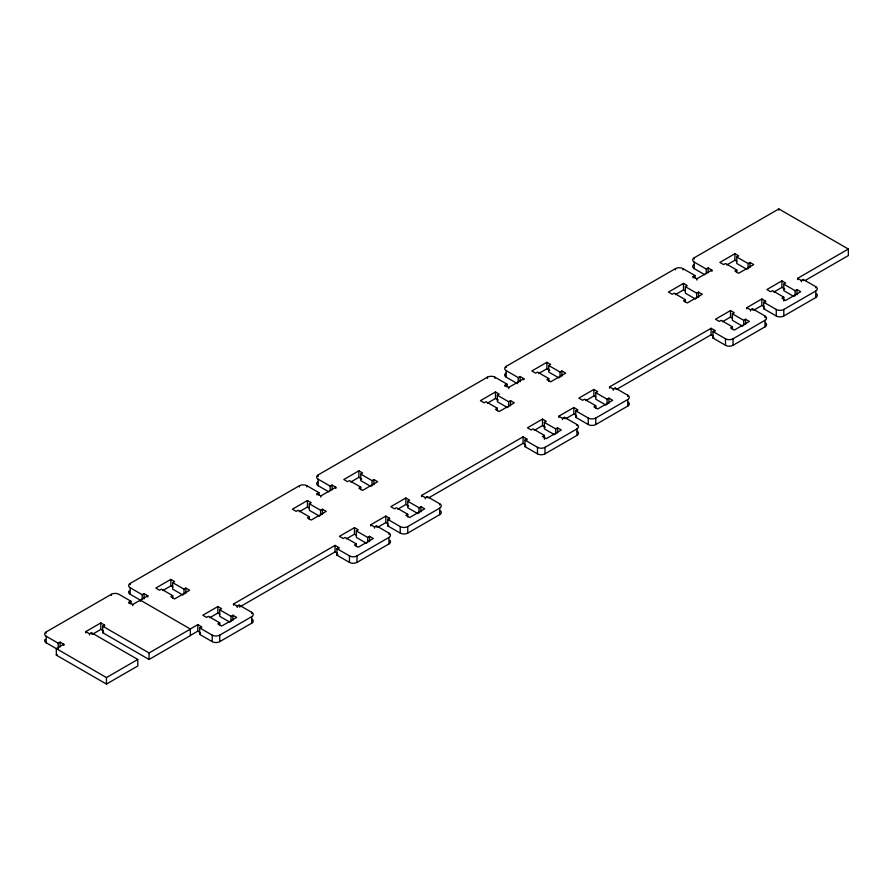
<?xml version="1.0" encoding="UTF-8"?>
<svg xmlns="http://www.w3.org/2000/svg" width="893" height="893" viewBox="0 0 893 893"><rect width="100%" height="100%" fill="white"/><g stroke="black" fill="none" stroke-linecap="round" stroke-linejoin="round"><path stroke-width="1.34" d="M63.849 645.494L63.849 644.277L56.326 648.619L56.326 655.138L106.457 684.071L137.79 665.977L137.79 659.469L106.457 677.564L46.213 642.781L46.213 636.262A5.313 3.07 0 0 1 46.213 631.92L111.391 594.291A5.313 3.07 0 0 1 118.869 594.269L130.903 601.223L130.903 604.07M130.188 584.658L130.188 583.43L299.412 485.736A5.313 3.07 0 0 1 306.935 485.736L318.935 492.668L318.935 495.113M318.209 476.516L318.209 474.886L487.433 377.181A5.313 3.07 0 0 1 494.956 377.181L506.956 384.113L506.956 386.959M506.231 367.548L506.231 366.331L675.454 268.637A5.313 3.07 0 0 1 682.978 268.637L694.977 275.557L694.977 278.002M694.252 258.992L694.252 257.776L778.863 208.929L848.35 249.047L848.35 255.554L804.984 280.592M46.213 636.262L58.201 643.194L60.088 642.112L63.849 644.277M129.027 603.523L129.027 602.306L130.903 601.223M130.188 583.43A5.313 3.07 0 0 0 130.188 587.773L142.188 594.705L144.074 593.622L147.825 595.787L147.825 597.015M317.048 494.968L317.048 493.751L318.935 492.668M318.209 474.886A5.313 3.07 0 0 0 318.209 479.228L330.209 486.149L332.096 485.066L335.846 487.243L335.846 488.46M505.07 386.423L505.07 385.196L506.956 384.113M506.231 366.331A5.313 3.07 0 0 0 506.231 370.673L518.23 377.594L520.117 376.511L523.878 378.688L523.878 379.905M693.091 277.868L693.091 276.64L694.977 275.557M694.252 257.776A5.313 3.07 0 0 0 694.252 262.118L706.251 269.05L708.138 267.956L711.9 270.132L711.9 271.349M182.875 595.028L172.717 589.157L172.717 582.649L174.604 581.566L170.842 579.39L155.795 588.074L159.557 590.251L161.443 589.157L172.717 595.676L172.717 598.277M319.482 516.154L309.324 510.294L309.324 503.775L311.211 502.692L307.449 500.526L292.402 509.211L296.163 511.376L298.05 510.294L309.324 516.801L309.324 519.413M370.896 486.473L360.739 480.613L360.739 474.094L362.625 473.011L358.863 470.834L343.816 479.519L347.578 481.695L349.464 480.613L360.739 487.12L360.739 489.732M507.503 407.599L497.345 401.738L497.345 395.231L499.232 394.137L495.47 391.971L480.423 400.656L484.185 402.821L486.071 401.738L497.345 408.257L497.345 410.858M558.918 377.918L548.76 372.057L548.76 365.538L550.646 364.456L546.884 362.29L531.837 370.975L535.599 373.14L537.486 372.057L548.76 378.565L548.76 381.177M695.524 299.043L685.366 293.183L685.366 286.675L687.253 285.593L683.491 283.416L668.444 292.1L672.206 294.277L674.092 293.183L685.366 299.702L685.366 302.303M746.939 269.362L736.781 263.502L736.781 256.994L738.667 255.9L734.906 253.735L719.87 262.419L723.62 264.585L725.507 263.502L736.781 270.021L736.781 272.622M85.784 632.836L85.784 631.619L100.82 622.934L104.581 625.1L104.581 626.317M129.027 602.306L132.789 604.472L147.825 595.787M317.048 493.751L320.81 495.916L335.846 487.243M505.07 385.196L508.831 387.372L523.878 378.688M693.091 276.64L696.853 278.817L711.9 270.132M162.738 590.586L170.842 585.908L172.717 586.991M299.345 511.711L307.449 507.034L309.324 508.117M350.759 482.03L358.863 477.353L361.687 478.983M487.366 403.156L495.47 398.479L498.294 400.109M538.78 373.475L546.884 368.798L549.708 370.428M675.387 294.601L683.491 289.935L685.366 291.018M726.802 264.92L734.906 260.243L736.781 261.336M85.784 631.619L89.546 633.784L91.421 632.702L137.79 659.469M129.038 590.943A5.313 3.07 0 0 0 130.188 594.291L190.276 628.985L190.432 635.582L149.075 659.469L102.706 632.702L102.706 626.183L104.581 625.1M56.326 655.138L57.264 654.591M92.359 634.331L100.82 629.442L103.175 630.804M102.706 632.702L103.644 632.155M172.717 595.676L170.842 596.758L174.604 598.935L189.64 590.251L185.878 588.074L184.003 589.157L172.717 582.649M309.324 516.801L307.449 517.895L311.211 520.061L326.246 511.376L322.485 509.211L320.609 510.294L309.324 503.775M360.739 487.12L358.863 488.203L362.625 490.38L377.661 481.695L373.899 479.519L372.024 480.613L360.739 474.094M497.345 408.257L495.47 409.34L499.232 411.506L514.268 402.821L510.517 400.656L508.63 401.738L497.345 395.231M548.76 378.565L546.884 379.659L550.646 381.824L565.682 373.14L561.931 370.975L560.045 372.057L548.76 365.538M685.366 299.702L683.491 300.785L687.253 302.961L702.289 294.277L698.538 292.1L696.652 293.183L685.366 286.675M736.781 270.021L734.906 271.104L738.667 273.269L753.703 264.585L749.953 262.419L748.066 263.502L736.781 256.994M229.881 622.175L219.734 616.315L219.734 609.807L221.609 608.713L217.847 606.548L202.811 615.232L206.573 617.398L208.449 616.315L219.734 622.834L219.734 625.435M366.51 543.301L356.363 537.43L356.363 530.922L358.238 529.839L354.476 527.663L339.44 536.347L343.202 538.524L345.078 537.43L356.363 543.949L356.363 546.549M417.902 513.62L407.755 507.76L407.755 501.252L409.63 500.158L405.869 497.993L390.833 506.677L394.594 508.843L396.47 507.76L407.755 514.279L407.755 516.88M554.531 434.746L544.384 428.886L544.384 422.367L546.259 421.284L542.497 419.107L527.462 427.792L531.223 429.968L533.099 428.886L544.384 435.393L544.384 439.3M605.923 405.076L595.776 399.204L595.776 392.697L597.651 391.614L593.89 389.437L578.854 398.122L582.616 400.298L584.491 399.204L595.776 405.723L595.776 408.324M742.552 326.191L732.405 320.33L732.405 313.811L734.28 312.729L730.519 310.563L715.483 319.236L719.245 321.413L721.12 320.33L732.405 326.838L732.405 329.45M793.944 296.521L783.797 290.66L783.797 284.141L785.673 283.059L781.911 280.882L766.875 289.566L770.637 291.743L772.512 290.66L783.797 297.168L783.797 301.075M190.276 628.985L197.799 624.642L201.561 626.808L201.561 628.036M209.755 617.733L217.847 613.056L219.734 614.15M233.519 605.231L233.519 604.014L335.054 545.4L338.815 547.565L338.815 548.782M346.384 538.859L354.476 534.181L356.363 535.264M370.774 525.988L370.774 524.771L385.821 516.087L389.582 518.253L389.582 519.48M397.776 509.177L405.869 504.5L408.693 506.13M421.541 496.675L421.541 495.459L523.075 436.844L526.837 439.01L526.837 440.238M534.405 430.303L542.497 425.626L545.322 427.256M558.795 417.433L558.795 416.216L573.842 407.532L577.604 409.697L577.604 410.925M585.797 400.633L593.89 395.956L595.776 397.039M609.562 388.131L609.562 386.903L711.096 328.289L714.858 330.455L714.858 331.683M722.426 321.748L730.519 317.071L732.405 318.154M746.816 308.889L746.816 307.661L761.863 298.976L765.625 301.153L765.625 302.37M773.818 292.078L781.911 287.401L784.735 289.031M797.583 279.576L797.583 278.348L848.35 249.047M102.706 626.183L149.075 652.95L190.432 629.074M252.317 619.284A5.313 3.07 0 0 1 251.692 623.191L219.734 641.643A5.313 3.07 0 0 1 212.21 641.643L199.675 634.41L199.675 627.891L201.561 626.808M233.519 604.014L237.281 606.18L239.157 605.097L251.692 612.33A5.313 3.07 0 0 1 251.692 616.672L251.692 623.191M389.839 540.287A5.313 3.07 0 0 1 388.946 543.949L356.988 562.4A5.313 3.07 0 0 1 349.464 562.4L336.929 555.167L336.929 548.648L338.815 547.565M370.774 524.771L374.535 526.937L376.411 525.854L388.946 533.088L388.946 534.315M440.606 510.975A5.313 3.07 0 0 1 439.713 514.636L407.755 533.088A5.313 3.07 0 0 1 400.231 533.088L387.696 525.854L387.696 519.346L389.582 518.253M421.541 495.459L425.302 497.635L427.178 496.541L439.713 503.786A5.313 3.07 0 0 1 439.713 508.128L439.713 514.636M577.291 431.252A5.313 3.07 0 0 1 576.967 435.393L545.009 453.845A5.313 3.07 0 0 1 537.486 453.845L524.95 446.612L524.95 440.093L526.837 439.01M558.795 416.216L562.557 418.382L564.443 417.299L576.967 424.543L576.967 425.76M628.359 402.174A5.313 3.07 0 0 1 627.734 406.081L595.776 424.543A5.313 3.07 0 0 1 588.253 424.543L575.717 417.299L575.717 410.791L577.604 409.697M609.562 386.903L613.324 389.08L615.199 387.997L627.734 395.231A5.313 3.07 0 0 1 627.734 399.573L627.734 406.081M765.614 322.931A5.313 3.07 0 0 1 764.988 326.838L733.03 345.29A5.313 3.07 0 0 1 725.507 345.29L712.971 338.056L712.971 331.549L714.858 330.455M746.816 307.661L750.578 309.838L752.464 308.744L764.988 315.988L764.988 317.618M816.649 293.875A5.313 3.07 0 0 1 815.755 297.536L783.797 315.988A5.313 3.07 0 0 1 776.274 315.988L763.738 308.744L763.738 302.236L765.625 301.153M797.583 278.348L801.345 280.525L803.22 279.442L815.755 286.675A5.313 3.07 0 0 1 815.755 291.018L815.755 297.536M190.276 635.492L197.799 631.15L200.378 632.646M239.491 607.073L335.054 551.907L337.163 553.124M377.717 527.272L385.821 522.595L387.93 523.823M428.707 497.836L523.075 443.352L525.419 444.714M565.738 418.717L573.842 414.039L576.42 415.535M616.728 389.281L711.096 334.797L712.971 335.891M753.759 310.172L761.863 305.495L763.973 306.712M199.675 634.41L200.612 633.863M219.734 622.834L217.847 623.917L221.609 626.082L236.656 617.398L232.894 615.232L231.008 616.315L219.734 609.807M336.929 555.167L337.867 554.62M356.363 543.949L354.476 545.031L358.238 547.208L373.285 538.524L369.523 536.347L367.637 537.43L356.363 530.922M387.696 525.854L388.634 525.307M407.755 514.279L405.869 515.361L409.63 517.527L424.677 508.843L420.916 506.677L419.029 507.76L407.755 501.252M524.95 446.612L525.888 446.065M544.384 435.393L542.497 436.476L546.259 438.653L561.306 429.968L557.545 427.792L555.658 428.886L544.384 422.367M575.717 417.299L576.655 416.763M595.776 405.723L593.89 406.806L597.651 408.983L612.698 400.298L608.937 398.122L607.061 399.204L595.776 392.697M712.971 338.056L713.909 337.521M732.405 326.838L730.519 327.921L734.28 330.097L749.327 321.413L745.566 319.236L743.679 320.33L732.405 313.811M763.738 308.744L764.676 308.208M783.797 297.168L781.911 298.251L785.673 300.428L800.72 291.743L796.958 289.566L795.083 290.66L783.797 284.141M199.675 627.891L212.21 635.135A5.313 3.07 0 0 0 219.734 635.135L251.692 616.672M336.929 548.648L349.464 555.892A5.313 3.07 0 0 0 356.988 555.892L388.946 537.43A5.313 3.07 0 0 0 388.946 533.088M387.696 519.346L400.231 526.58A5.313 3.07 0 0 0 407.755 526.58L439.713 508.128M524.95 440.093L537.486 447.337A5.313 3.07 0 0 0 545.009 447.337L576.967 428.886A5.313 3.07 0 0 0 576.967 424.543M575.717 410.791L588.253 418.024A5.313 3.07 0 0 0 595.776 418.024L627.734 399.573M712.971 331.549L725.507 338.782A5.313 3.07 0 0 0 733.03 338.782L764.988 320.33A5.313 3.07 0 0 0 764.988 315.988M763.738 302.236L776.274 309.469A5.313 3.07 0 0 0 783.797 309.469L815.755 291.018M693.459 264.875A5.313 3.07 0 0 0 694.252 268.637L704.756 274.698M505.884 373.062A5.313 3.07 0 0 0 506.231 377.181L517.482 383.677M317.417 481.986A5.313 3.07 0 0 0 318.209 485.736L328.713 491.797M815.755 286.675L815.755 287.892M803.22 279.442L803.22 280.659M801.345 280.525L801.345 281.741M796.958 289.566L796.958 294.779M795.083 290.66L795.083 295.862M783.797 309.469L783.797 315.988M781.911 280.882L781.911 287.401M778.863 208.929L778.863 210.145M776.274 309.469L776.274 315.988M764.988 320.33L764.988 326.838M761.863 298.976L761.863 305.495M752.464 308.744L752.464 309.971M750.578 309.838L750.578 311.054M749.953 262.419L749.953 267.632M748.066 263.502L748.066 268.715M745.566 319.236L745.566 324.449M743.679 320.33L743.679 325.543M734.906 253.735L734.906 260.243M733.03 338.782L733.03 345.29M730.519 310.563L730.519 317.071M725.507 338.782L725.507 345.29M711.096 328.289L711.096 334.797M708.138 267.956L708.138 272.845M706.251 269.05L706.251 273.526M698.538 292.1L698.538 297.313M696.853 278.817L696.853 280.034M696.652 293.183L696.652 298.396M694.252 262.118L694.252 268.637M683.491 283.416L683.491 289.935M682.978 268.637L682.978 269.853M675.454 268.637L675.454 269.853M627.734 395.231L627.734 396.447M615.199 387.997L615.199 389.214M613.324 389.08L613.324 390.297M608.937 398.122L608.937 403.335M607.061 399.204L607.061 404.417M595.776 418.024L595.776 424.543M593.89 389.437L593.89 395.956M588.253 418.024L588.253 424.543M576.967 428.886L576.967 435.393M573.842 407.532L573.842 414.039M564.443 417.299L564.443 418.527M562.557 418.382L562.557 419.61M561.931 370.975L561.931 376.176M560.045 372.057L560.045 377.27M557.545 427.792L557.545 433.005M555.658 428.886L555.658 434.087M546.884 362.29L546.884 368.798M545.009 447.337L545.009 453.845M542.497 419.107L542.497 425.626M537.486 447.337L537.486 453.845M523.075 436.844L523.075 443.352M520.117 376.511L520.117 381.802M518.23 377.594L518.23 382.483M510.517 400.656L510.517 405.869M508.831 387.372L508.831 388.589M508.63 401.738L508.63 406.951M506.231 370.673L506.231 377.181M495.47 391.971L495.47 398.479M494.956 377.181L494.956 378.409M487.433 377.181L487.433 378.409M439.713 503.786L439.713 505.003M427.178 496.541L427.178 497.769M425.302 497.635L425.302 498.852M420.916 506.677L420.916 511.89M419.029 507.76L419.029 512.973M407.755 526.58L407.755 533.088M405.869 497.993L405.869 504.5M400.231 526.58L400.231 533.088M388.946 537.43L388.946 543.949M385.821 516.087L385.821 522.595M376.411 525.854L376.411 527.071M374.535 526.937L374.535 528.165M373.899 479.519L373.899 484.732M372.024 480.613L372.024 485.814M369.523 536.347L369.523 541.56M367.637 537.43L367.637 542.643M358.863 470.834L358.863 477.353M356.988 555.892L356.988 562.4M354.476 527.663L354.476 534.181M349.464 555.892L349.464 562.4M335.054 545.4L335.054 551.907M332.096 485.066L332.096 489.956M330.209 486.149L330.209 490.625M322.485 509.211L322.485 514.413M320.81 495.916L320.81 497.144M320.609 510.294L320.609 515.507M318.209 479.228L318.209 485.736M307.449 500.526L307.449 507.034M306.935 485.736L306.935 486.964M299.412 485.736L299.412 486.964M251.692 612.33L251.692 613.558M239.157 605.097L239.157 606.325M237.281 606.18L237.281 607.407M232.894 615.232L232.894 620.445M231.008 616.315L231.008 621.528M219.734 635.135L219.734 641.643M217.847 606.548L217.847 613.056M212.21 635.135L212.21 641.643M197.799 624.642L197.799 631.15M185.878 588.074L185.878 593.287M184.003 589.157L184.003 594.37M170.842 579.39L170.842 585.908M149.075 652.95L149.075 659.469M144.074 593.622L144.074 598.913M142.188 594.705L142.188 599.594M140.313 600.129L140.313 601.357M132.789 604.472L132.789 605.7M130.188 587.773L130.188 594.291M111.391 594.291L111.391 595.508M106.457 677.564L106.457 684.071M100.82 622.934L100.82 629.442M91.421 632.702L91.421 633.918M89.546 633.784L89.546 635.001M60.088 642.112L60.088 646.99M58.201 643.194L58.201 648.887M46.213 631.92L46.213 633.148M46.213 642.781A5.313 3.07 0 0 1 45.085 639.388"/></g></svg>
